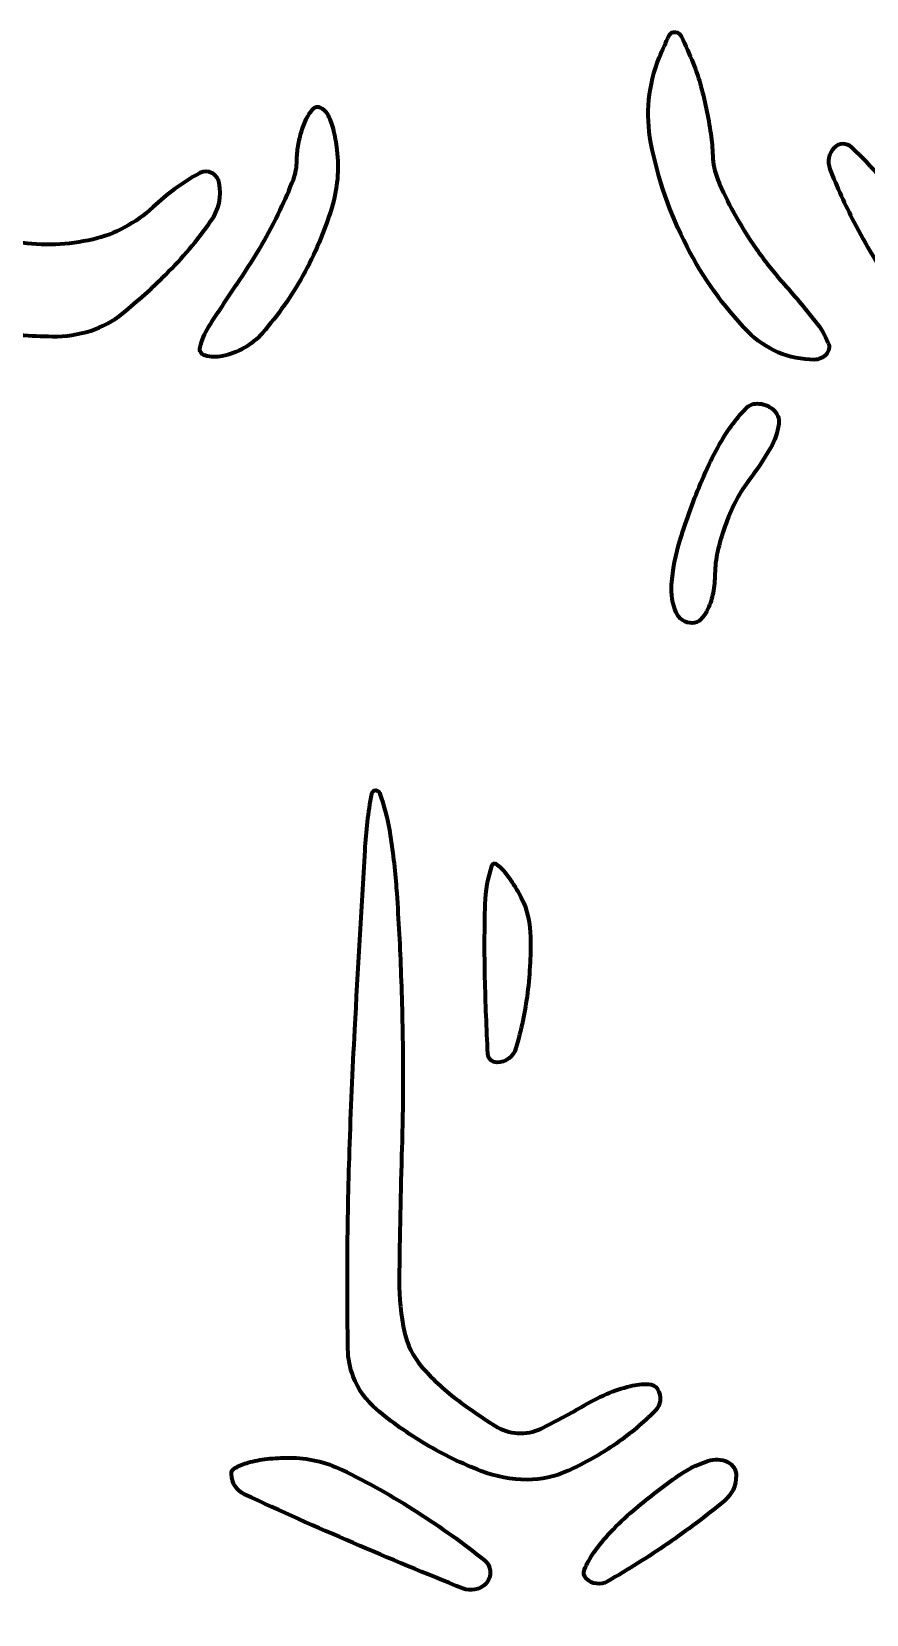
# Model space of a CAD drawing. Extents: x -683.2 to -647, y -482.4 to -428.5.
# Drawn here: x -665.782 to -664.474, y -443.677 to -441.197 of the extents above; entities that cross this region are included whole.
import ezdxf

# ---------------------------------------------------------------- set-up
doc = ezdxf.new("R2010")
doc.units = 0
doc.layers.add('layer0', color=255, linetype='CONTINUOUS', lineweight=100)

msp = doc.modelspace()

# ---------------------------------------------------------------- linework, layer by layer
at = {"layer": 'layer0'}
for points, knots in [([(-664.7729, -441.1975), (-664.7769, -441.1969), (-664.7808, -441.1989), (-664.7825, -441.2025), (-664.7825, -441.2025), (-664.7881, -441.2142), (-664.7933, -441.226), (-664.7982, -441.238), (-664.7982, -441.238), (-664.8154, -441.2801), (-664.8199, -441.3263), (-664.8113, -441.3709), (-664.8113, -441.3709), (-664.8004, -441.4275), (-664.7814, -441.4822), (-664.7551, -441.5334), (-664.7551, -441.5334), (-664.73, -441.5823), (-664.6978, -441.6273), (-664.6595, -441.6667), (-664.6595, -441.6667), (-664.6322, -441.695), (-664.5945, -441.711), (-664.5552, -441.711), (-664.5552, -441.711), (-664.5481, -441.711), (-664.5413, -441.7079), (-664.5366, -441.7026), (-664.5366, -441.7026), (-664.5322, -441.6978), (-664.531, -441.6909), (-664.5334, -441.6849), (-664.5334, -441.6849), (-664.5386, -441.6726), (-664.5453, -441.661), (-664.5538, -441.6506), (-664.5538, -441.6506), (-664.5705, -441.6298), (-664.5876, -441.6094), (-664.6053, -441.5893), (-664.6053, -441.5893), (-664.6199, -441.5727), (-664.6336, -441.5553), (-664.6464, -441.5371), (-664.6464, -441.5371), (-664.6591, -441.5191), (-664.6708, -441.5003), (-664.6814, -441.481), (-664.6814, -441.481), (-664.6907, -441.4641), (-664.6991, -441.4467), (-664.7064, -441.4289), (-664.7064, -441.4289), (-664.7114, -441.417), (-664.7141, -441.4043), (-664.7145, -441.3914), (-664.7145, -441.3914), (-664.7148, -441.38), (-664.7159, -441.3686), (-664.7175, -441.3572), (-664.7175, -441.3572), (-664.7194, -441.3439), (-664.7217, -441.3306), (-664.7245, -441.3174), (-664.7245, -441.3174), (-664.7273, -441.3042), (-664.7305, -441.2912), (-664.7342, -441.2782), (-664.7342, -441.2782), (-664.7372, -441.2674), (-664.741, -441.2568), (-664.7452, -441.2464), (-664.7452, -441.2464), (-664.751, -441.2324), (-664.757, -441.2186), (-664.7633, -441.2049), (-664.7633, -441.2049), (-664.7651, -441.201), (-664.7687, -441.1982), (-664.7729, -441.1975), (-664.7729, -441.1975), (-664.7729, -441.1975), (-664.7729, -441.1975), (-664.7729, -441.1975)], [0, 0, 0, 0, 0.047619, 0.047619, 0.047619, 0.047619, 0.095238, 0.095238, 0.095238, 0.095238, 0.142857, 0.142857, 0.142857, 0.142857, 0.190476, 0.190476, 0.190476, 0.190476, 0.238095, 0.238095, 0.238095, 0.238095, 0.285714, 0.285714, 0.285714, 0.285714, 0.333333, 0.333333, 0.333333, 0.333333, 0.380952, 0.380952, 0.380952, 0.380952, 0.428571, 0.428571, 0.428571, 0.428571, 0.47619, 0.47619, 0.47619, 0.47619, 0.52381, 0.52381, 0.52381, 0.52381, 0.571429, 0.571429, 0.571429, 0.571429, 0.619048, 0.619048, 0.619048, 0.619048, 0.666667, 0.666667, 0.666667, 0.666667, 0.714286, 0.714286, 0.714286, 0.714286, 0.761905, 0.761905, 0.761905, 0.761905, 0.809524, 0.809524, 0.809524, 0.809524, 0.857143, 0.857143, 0.857143, 0.857143, 0.904762, 0.904762, 0.904762, 0.904762, 0.952381, 0.952381, 0.952381, 0.952381, 1, 1, 1, 1]), ([(-665.3094, -441.349), (-665.3114, -441.3409), (-665.3145, -441.333), (-665.3187, -441.3257), (-665.3187, -441.3257), (-665.3212, -441.3214), (-665.325, -441.3179), (-665.3295, -441.3157), (-665.3295, -441.3157), (-665.3331, -441.314), (-665.3373, -441.3148), (-665.3401, -441.3176), (-665.3401, -441.3176), (-665.3442, -441.3217), (-665.3475, -441.3264), (-665.3501, -441.3316), (-665.3501, -441.3316), (-665.3533, -441.3383), (-665.3561, -441.3452), (-665.3584, -441.3524), (-665.3584, -441.3524), (-665.3608, -441.3601), (-665.3627, -441.368), (-665.3641, -441.3759), (-665.3641, -441.3759), (-665.3654, -441.3835), (-665.366, -441.3913), (-665.366, -441.399), (-665.366, -441.399), (-665.366, -441.409), (-665.3679, -441.419), (-665.3715, -441.4284), (-665.3715, -441.4284), (-665.3777, -441.4447), (-665.3847, -441.4608), (-665.3923, -441.4766), (-665.3923, -441.4766), (-665.4012, -441.4951), (-665.4108, -441.5134), (-665.4211, -441.5312), (-665.4211, -441.5312), (-665.4319, -441.5498), (-665.4434, -441.568), (-665.4554, -441.5857), (-665.4554, -441.5857), (-665.4721, -441.6103), (-665.4885, -441.6351), (-665.5045, -441.6602), (-665.5045, -441.6602), (-665.5107, -441.6698), (-665.5151, -441.6804), (-665.5177, -441.6916), (-665.5177, -441.6916), (-665.519, -441.6974), (-665.5155, -441.7031), (-665.5098, -441.7046), (-665.5098, -441.7046), (-665.501, -441.7068), (-665.4919, -441.7071), (-665.4831, -441.7054), (-665.4831, -441.7054), (-665.4586, -441.7007), (-665.4363, -441.688), (-665.4199, -441.6692), (-665.4199, -441.6692), (-665.3956, -441.6415), (-665.3745, -441.6114), (-665.3566, -441.5793), (-665.3566, -441.5793), (-665.3378, -441.5455), (-665.3226, -441.5098), (-665.3113, -441.4728), (-665.3113, -441.4728), (-665.3024, -441.4435), (-665.2996, -441.4125), (-665.3033, -441.382), (-665.3033, -441.382), (-665.3047, -441.3709), (-665.3067, -441.3599), (-665.3094, -441.349), (-665.3094, -441.349), (-665.3094, -441.349), (-665.3094, -441.349), (-665.3094, -441.349)], [0, 0, 0, 0, 0.047619, 0.047619, 0.047619, 0.047619, 0.095238, 0.095238, 0.095238, 0.095238, 0.142857, 0.142857, 0.142857, 0.142857, 0.190476, 0.190476, 0.190476, 0.190476, 0.238095, 0.238095, 0.238095, 0.238095, 0.285714, 0.285714, 0.285714, 0.285714, 0.333333, 0.333333, 0.333333, 0.333333, 0.380952, 0.380952, 0.380952, 0.380952, 0.428571, 0.428571, 0.428571, 0.428571, 0.47619, 0.47619, 0.47619, 0.47619, 0.52381, 0.52381, 0.52381, 0.52381, 0.571429, 0.571429, 0.571429, 0.571429, 0.619048, 0.619048, 0.619048, 0.619048, 0.666667, 0.666667, 0.666667, 0.666667, 0.714286, 0.714286, 0.714286, 0.714286, 0.761905, 0.761905, 0.761905, 0.761905, 0.809524, 0.809524, 0.809524, 0.809524, 0.857143, 0.857143, 0.857143, 0.857143, 0.904762, 0.904762, 0.904762, 0.904762, 0.952381, 0.952381, 0.952381, 0.952381, 1, 1, 1, 1]), ([(-664.4397, -441.4394), (-664.4573, -441.4179), (-664.4763, -441.3975), (-664.4965, -441.3783), (-664.4965, -441.3783), (-664.5044, -441.3708), (-664.5168, -441.3712), (-664.5243, -441.379), (-664.5243, -441.379), (-664.5328, -441.3878), (-664.5354, -441.4009), (-664.5309, -441.4123), (-664.5309, -441.4123), (-664.5197, -441.4406), (-664.5071, -441.4682), (-664.4932, -441.4952), (-664.4932, -441.4952), (-664.4746, -441.5311), (-664.4538, -441.5658), (-664.4308, -441.5991), (-664.4308, -441.5991), (-664.417, -441.6191), (-664.3981, -441.6351), (-664.376, -441.6452), (-664.376, -441.6452), (-664.3555, -441.6546), (-664.3325, -441.6573), (-664.3105, -441.6528), (-664.3105, -441.6528), (-664.2775, -441.6461), (-664.2452, -441.6361), (-664.2141, -441.6231), (-664.2141, -441.6231), (-664.1837, -441.6104), (-664.1528, -441.599), (-664.1213, -441.5888), (-664.1213, -441.5888), (-664.1062, -441.5839), (-664.0898, -441.5837), (-664.0745, -441.5883), (-664.0745, -441.5883), (-664.0654, -441.591), (-664.0602, -441.6006), (-664.0629, -441.6097), (-664.0629, -441.6097), (-664.0631, -441.6103), (-664.0634, -441.6109), (-664.0636, -441.6115), (-664.0636, -441.6115), (-664.0709, -441.6288), (-664.0806, -441.6449), (-664.0926, -441.6593), (-664.0926, -441.6593), (-664.1036, -441.6726), (-664.1122, -441.6876), (-664.118, -441.7038), (-664.118, -441.7038), (-664.1218, -441.7141), (-664.1179, -441.7256), (-664.1087, -441.7315), (-664.1087, -441.7315), (-664.0941, -441.7411), (-664.0776, -441.7474), (-664.0603, -441.7501), (-664.0603, -441.7501), (-664.0154, -441.757), (-663.9703, -441.7631), (-663.9252, -441.7684), (-663.9252, -441.7684), (-663.9025, -441.7711), (-663.8799, -441.7747), (-663.8575, -441.779), (-663.8575, -441.779), (-663.8382, -441.7827), (-663.8192, -441.7875), (-663.8004, -441.7934), (-663.8004, -441.7934), (-663.786, -441.7979), (-663.7719, -441.8033), (-663.7581, -441.8094), (-663.7581, -441.8094), (-663.7522, -441.812), (-663.7485, -441.8177), (-663.7485, -441.8241), (-663.7485, -441.8241), (-663.7485, -441.8316), (-663.7474, -441.8391), (-663.7454, -441.8463), (-663.7454, -441.8463), (-663.7397, -441.866), (-663.7338, -441.8857), (-663.7278, -441.9052), (-663.7278, -441.9052), (-663.7205, -441.9286), (-663.713, -441.952), (-663.705, -441.9752), (-663.705, -441.9752), (-663.6964, -442.0008), (-663.6873, -442.0262), (-663.6781, -442.0516), (-663.6781, -442.0516), (-663.6663, -442.0837), (-663.6531, -442.1153), (-663.6385, -442.1462), (-663.6385, -442.1462), (-663.6266, -442.1714), (-663.6126, -442.1955), (-663.5967, -442.2183), (-663.5967, -442.2183), (-663.5824, -442.2387), (-663.5662, -442.2577), (-663.5482, -442.2749), (-663.5482, -442.2749), (-663.5299, -442.2924), (-663.51, -442.3083), (-663.4888, -442.3221), (-663.4888, -442.3221), (-663.4658, -442.3372), (-663.4438, -442.3535), (-663.4227, -442.371), (-663.4227, -442.371), (-663.4091, -442.3824), (-663.3978, -442.3964), (-663.3896, -442.4123), (-663.3896, -442.4123), (-663.3812, -442.4285), (-663.376, -442.4461), (-663.3742, -442.4643), (-663.3742, -442.4643), (-663.3713, -442.4935), (-663.3699, -442.5229), (-663.3699, -442.5522), (-663.3699, -442.5522), (-663.3699, -442.5739), (-663.369, -442.5956), (-663.3674, -442.6172), (-663.3674, -442.6172), (-663.3655, -442.6405), (-663.3629, -442.6637), (-663.3596, -442.6868), (-663.3596, -442.6868), (-663.3566, -442.7082), (-663.3528, -442.7295), (-663.3484, -442.7506), (-663.3484, -442.7506), (-663.3451, -442.7663), (-663.3406, -442.7816), (-663.3349, -442.7965), (-663.3349, -442.7965), (-663.3288, -442.8126), (-663.322, -442.8283), (-663.3145, -442.8437), (-663.3145, -442.8437), (-663.3107, -442.8516), (-663.3046, -442.8582), (-663.2971, -442.8627), (-663.2971, -442.8627), (-663.2911, -442.8663), (-663.2837, -442.8668), (-663.2773, -442.864), (-663.2773, -442.864), (-663.2675, -442.8597), (-663.2585, -442.8541), (-663.2503, -442.8474), (-663.2503, -442.8474), (-663.2421, -442.8405), (-663.2332, -442.8345), (-663.2238, -442.8294), (-663.2238, -442.8294), (-663.2186, -442.8266), (-663.2123, -442.8267), (-663.2072, -442.8298), (-663.2072, -442.8298), (-663.2014, -442.8333), (-663.197, -442.8388), (-663.1951, -442.8453), (-663.1951, -442.8453), (-663.1909, -442.8589), (-663.1875, -442.8727), (-663.1848, -442.8866), (-663.1848, -442.8866), (-663.1694, -442.9637), (-663.1597, -443.0417), (-663.1555, -443.1202), (-663.1555, -443.1202), (-663.1451, -443.3116), (-663.136, -443.5031), (-663.1284, -443.6946), (-663.1284, -443.6946), (-663.1206, -443.8851), (-663.1145, -444.0756), (-663.11, -444.2661), (-663.11, -444.2661), (-663.1075, -444.3723), (-663.1096, -444.4786), (-663.1161, -444.5846)], [0, 0, 0, 0, 0.020408, 0.020408, 0.020408, 0.020408, 0.040816, 0.040816, 0.040816, 0.040816, 0.061224, 0.061224, 0.061224, 0.061224, 0.081633, 0.081633, 0.081633, 0.081633, 0.102041, 0.102041, 0.102041, 0.102041, 0.122449, 0.122449, 0.122449, 0.122449, 0.142857, 0.142857, 0.142857, 0.142857, 0.163265, 0.163265, 0.163265, 0.163265, 0.183673, 0.183673, 0.183673, 0.183673, 0.204082, 0.204082, 0.204082, 0.204082, 0.22449, 0.22449, 0.22449, 0.22449, 0.244898, 0.244898, 0.244898, 0.244898, 0.265306, 0.265306, 0.265306, 0.265306, 0.285714, 0.285714, 0.285714, 0.285714, 0.306122, 0.306122, 0.306122, 0.306122, 0.326531, 0.326531, 0.326531, 0.326531, 0.346939, 0.346939, 0.346939, 0.346939, 0.367347, 0.367347, 0.367347, 0.367347, 0.387755, 0.387755, 0.387755, 0.387755, 0.408163, 0.408163, 0.408163, 0.408163, 0.428571, 0.428571, 0.428571, 0.428571, 0.44898, 0.44898, 0.44898, 0.44898, 0.469388, 0.469388, 0.469388, 0.469388, 0.489796, 0.489796, 0.489796, 0.489796, 0.510204, 0.510204, 0.510204, 0.510204, 0.530612, 0.530612, 0.530612, 0.530612, 0.55102, 0.55102, 0.55102, 0.55102, 0.571429, 0.571429, 0.571429, 0.571429, 0.591837, 0.591837, 0.591837, 0.591837, 0.612245, 0.612245, 0.612245, 0.612245, 0.632653, 0.632653, 0.632653, 0.632653, 0.653061, 0.653061, 0.653061, 0.653061, 0.673469, 0.673469, 0.673469, 0.673469, 0.693878, 0.693878, 0.693878, 0.693878, 0.714286, 0.714286, 0.714286, 0.714286, 0.734694, 0.734694, 0.734694, 0.734694, 0.755102, 0.755102, 0.755102, 0.755102, 0.77551, 0.77551, 0.77551, 0.77551, 0.795918, 0.795918, 0.795918, 0.795918, 0.816327, 0.816327, 0.816327, 0.816327, 0.836735, 0.836735, 0.836735, 0.836735, 0.857143, 0.857143, 0.857143, 0.857143, 0.877551, 0.877551, 0.877551, 0.877551, 0.897959, 0.897959, 0.897959, 0.897959, 0.918367, 0.918367, 0.918367, 0.918367, 0.938775, 0.938775, 0.938775, 0.938775, 0.959184, 0.959184, 0.959184, 0.959184, 0.979592, 0.979592, 0.979592, 0.979592, 1, 1, 1, 1]), ([(-666.3642, -445.3362), (-666.3779, -445.3281), (-666.3911, -445.3192), (-666.4036, -445.3094), (-666.4036, -445.3094), (-666.4155, -445.3003), (-666.4266, -445.2903), (-666.437, -445.2796), (-666.437, -445.2796), (-666.4456, -445.2707), (-666.4534, -445.2611), (-666.4604, -445.2509), (-666.4604, -445.2509), (-666.4648, -445.2445), (-666.4672, -445.2368), (-666.4672, -445.229), (-666.4672, -445.229), (-666.4672, -445.2236), (-666.4664, -445.2181), (-666.4647, -445.213), (-666.4647, -445.213), (-666.4633, -445.2088), (-666.4607, -445.2052), (-666.4572, -445.2026), (-666.4572, -445.2026), (-666.4539, -445.2003), (-666.4499, -445.1992), (-666.4459, -445.1996), (-666.4459, -445.1996), (-666.4413, -445.2001), (-666.4368, -445.2016), (-666.4329, -445.2041), (-666.4329, -445.2041), (-666.4289, -445.2065), (-666.4244, -445.2078), (-666.4197, -445.2079), (-666.4197, -445.2079), (-666.4156, -445.2079), (-666.4116, -445.2064), (-666.4085, -445.2035), (-666.4085, -445.2035), (-666.4049, -445.2002), (-666.4023, -445.1959), (-666.4009, -445.1911), (-666.4009, -445.1911), (-666.3993, -445.185), (-666.3984, -445.1787), (-666.3984, -445.1724), (-666.3984, -445.1724), (-666.3984, -445.1646), (-666.4006, -445.157), (-666.4047, -445.1505), (-666.4047, -445.1505), (-666.4098, -445.1424), (-666.4161, -445.135), (-666.4233, -445.1287), (-666.4233, -445.1287), (-666.4316, -445.1214), (-666.4408, -445.1152), (-666.4507, -445.1102), (-666.4507, -445.1102), (-666.461, -445.105), (-666.4719, -445.1009), (-666.483, -445.0981), (-666.483, -445.0981), (-666.5117, -445.0909), (-666.5378, -445.0757), (-666.5581, -445.0541), (-666.5581, -445.0541), (-666.5921, -445.0182), (-666.6237, -444.98), (-666.6526, -444.9399), (-666.6526, -444.9399), (-666.6885, -444.8903), (-666.7214, -444.8384), (-666.751, -444.7848), (-666.751, -444.7848), (-666.7839, -444.7251), (-666.8142, -444.6639), (-666.8418, -444.6015), (-666.8418, -444.6015), (-666.8721, -444.5327), (-666.8965, -444.4614), (-666.9147, -444.3885), (-666.9147, -444.3885), (-666.9418, -444.2792), (-666.966, -444.1692), (-666.9872, -444.0586), (-666.9872, -444.0586), (-667.0101, -443.9393), (-667.0297, -443.8193), (-667.0459, -443.6989), (-667.0459, -443.6989), (-667.0604, -443.5914), (-667.0707, -443.4834), (-667.0769, -443.3752), (-667.0769, -443.3752), (-667.0811, -443.3014), (-667.0842, -443.2276), (-667.0862, -443.1537), (-667.0862, -443.1537), (-667.0873, -443.1161), (-667.0849, -443.0785), (-667.0792, -443.0413), (-667.0792, -443.0413), (-667.0739, -443.0074), (-667.0648, -442.9742), (-667.0521, -442.9424), (-667.0521, -442.9424), (-667.0315, -442.891), (-667.0095, -442.8402), (-666.986, -442.7901), (-666.986, -442.7901), (-666.9631, -442.7414), (-666.9398, -442.6929), (-666.9161, -442.6447), (-666.9161, -442.6447), (-666.9078, -442.6281), (-666.8972, -442.6127), (-666.8845, -442.5992), (-666.8845, -442.5992), (-666.8776, -442.5919), (-666.8666, -442.59), (-666.8576, -442.5945), (-666.8576, -442.5945), (-666.8452, -442.6007), (-666.8344, -442.6097), (-666.8262, -442.6209), (-666.8262, -442.6209), (-666.8195, -442.6299), (-666.8132, -442.6392), (-666.8073, -442.6487), (-666.8073, -442.6487), (-666.8016, -442.6578), (-666.7963, -442.6672), (-666.7914, -442.6768), (-666.7914, -442.6768), (-666.7873, -442.685), (-666.7834, -442.6933), (-666.78, -442.7018), (-666.78, -442.7018), (-666.778, -442.7068), (-666.777, -442.7121), (-666.777, -442.7175), (-666.777, -442.7175), (-666.777, -442.7239), (-666.7759, -442.7303), (-666.7737, -442.7364), (-666.7737, -442.7364), (-666.7678, -442.753), (-666.7617, -442.7695), (-666.7553, -442.7859), (-666.7553, -442.7859), (-666.7477, -442.8056), (-666.7397, -442.8253), (-666.7314, -442.8447), (-666.7314, -442.8447), (-666.7223, -442.8662), (-666.7129, -442.8875), (-666.7032, -442.9088), (-666.7032, -442.9088), (-666.6895, -442.9388), (-666.6754, -442.9686), (-666.6608, -442.9982), (-666.6608, -442.9982), (-666.6552, -443.0096), (-666.6475, -443.0198), (-666.6383, -443.0285), (-666.6383, -443.0285), (-666.6334, -443.0332), (-666.6257, -443.033), (-666.621, -443.028), (-666.621, -443.028), (-666.6138, -443.0204), (-666.6083, -443.0114), (-666.6047, -443.0015), (-666.6047, -443.0015), (-666.5983, -442.9836), (-666.5941, -442.965), (-666.5923, -442.9461), (-666.5923, -442.9461), (-666.5906, -442.929), (-666.5919, -442.9118), (-666.596, -442.8952), (-666.596, -442.8952), (-666.5992, -442.8821), (-666.6055, -442.87), (-666.6143, -442.8598), (-666.6143, -442.8598), (-666.6215, -442.8515), (-666.632, -442.8466), (-666.643, -442.8466), (-666.643, -442.8466), (-666.6475, -442.8466), (-666.6518, -442.8447), (-666.6548, -442.8413), (-666.6548, -442.8413), (-666.6589, -442.8366), (-666.6622, -442.8312), (-666.6647, -442.8255), (-666.6647, -442.8255), (-666.6679, -442.818), (-666.6702, -442.8102), (-666.6715, -442.8022), (-666.6715, -442.8022), (-666.673, -442.793), (-666.6738, -442.7838), (-666.6738, -442.7745), (-666.6738, -442.7745), (-666.6738, -442.7511), (-666.6779, -442.7278), (-666.6861, -442.7058), (-666.6861, -442.7058), (-666.6989, -442.6712), (-666.7134, -442.6372), (-666.7296, -442.604), (-666.7296, -442.604), (-666.7455, -442.5713), (-666.7628, -442.5393), (-666.7814, -442.5081), (-666.7814, -442.5081), (-666.7905, -442.4929), (-666.804, -442.481), (-666.82, -442.4738), (-666.82, -442.4738), (-666.8336, -442.4678), (-666.8428, -442.4548), (-666.8439, -442.4399), (-666.8439, -442.4399), (-666.8463, -442.4099), (-666.8463, -442.3796), (-666.8442, -442.3495), (-666.8442, -442.3495), (-666.8417, -442.3154), (-666.8365, -442.2816), (-666.8286, -442.2484), (-666.8286, -442.2484), (-666.8217, -442.2194), (-666.8113, -442.1914), (-666.7976, -442.1649), (-666.7976, -442.1649), (-666.7782, -442.1275), (-666.7524, -442.0937), (-666.7213, -442.0652), (-666.7213, -442.0652), (-666.6799, -442.0273), (-666.6357, -441.9925), (-666.5891, -441.9612), (-666.5891, -441.9612), (-666.5391, -441.9276), (-666.4868, -441.8978), (-666.4324, -441.872), (-666.4324, -441.872), (-666.3828, -441.8484), (-666.3311, -441.8297), (-666.278, -441.8162), (-666.278, -441.8162), (-666.2546, -441.8103), (-666.2312, -441.8043), (-666.2078, -441.7983), (-666.2078, -441.7983), (-666.1849, -441.7925), (-666.1621, -441.7867), (-666.1393, -441.7808), (-666.1393, -441.7808), (-666.1196, -441.7758), (-666.1, -441.7707), (-666.0804, -441.7657), (-666.0804, -441.7657), (-666.0694, -441.7629), (-666.0584, -441.76), (-666.0474, -441.7571), (-666.0474, -441.7571), (-666.04, -441.7552), (-666.0329, -441.7521), (-666.0264, -441.7479), (-666.0264, -441.7479), (-666.0204, -441.744), (-666.0153, -441.739), (-666.0112, -441.7331), (-666.0112, -441.7331), (-666.0075, -441.7278), (-666.0051, -441.7216), (-666.0042, -441.7152), (-666.0042, -441.7152), (-666.0033, -441.709), (-666.004, -441.7027), (-666.0062, -441.6969), (-666.0062, -441.6969), (-666.0088, -441.6902), (-666.0077, -441.6826), (-666.0032, -441.6769), (-666.0032, -441.6769), (-665.9984, -441.6706), (-665.9913, -441.6664), (-665.9834, -441.6649), (-665.9834, -441.6649), (-665.9683, -441.6621), (-665.9528, -441.6611), (-665.9374, -441.662), (-665.9374, -441.662), (-665.9086, -441.6635), (-665.8799, -441.6657), (-665.8512, -441.6684), (-665.8512, -441.6684), (-665.8171, -441.6717), (-665.783, -441.6737), (-665.7488, -441.6744), (-665.7488, -441.6744), (-665.7286, -441.6748), (-665.7084, -441.6718), (-665.6891, -441.6656), (-665.6891, -441.6656), (-665.6707, -441.6596), (-665.6536, -441.6503), (-665.6386, -441.6381), (-665.6386, -441.6381), (-665.6153, -441.6192), (-665.593, -441.5991), (-665.5718, -441.5779), (-665.5718, -441.5779), (-665.5457, -441.5518), (-665.5219, -441.5237), (-665.5006, -441.4936), (-665.5006, -441.4936), (-665.4883, -441.4762), (-665.4836, -441.4546), (-665.4876, -441.4337), (-665.4876, -441.4337), (-665.4898, -441.4221), (-665.501, -441.4144), (-665.5126, -441.4167), (-665.5126, -441.4167), (-665.5149, -441.4171), (-665.517, -441.4178), (-665.519, -441.419), (-665.519, -441.419), (-665.5455, -441.4336), (-665.5699, -441.4515), (-665.5919, -441.4722), (-665.5919, -441.4722), (-665.6182, -441.4969), (-665.6505, -441.5142), (-665.6856, -441.5224), (-665.6856, -441.5224), (-665.7242, -441.5315), (-665.7643, -441.5329), (-665.8036, -441.5267), (-665.8036, -441.5267), (-665.8583, -441.5179), (-665.9119, -441.5027), (-665.963, -441.4814), (-665.963, -441.4814), (-666.0406, -441.4491), (-666.1169, -441.414), (-666.192, -441.3763)], [0, 0, 0, 0, 0.011236, 0.011236, 0.011236, 0.011236, 0.022472, 0.022472, 0.022472, 0.022472, 0.033708, 0.033708, 0.033708, 0.033708, 0.044944, 0.044944, 0.044944, 0.044944, 0.05618, 0.05618, 0.05618, 0.05618, 0.067416, 0.067416, 0.067416, 0.067416, 0.078652, 0.078652, 0.078652, 0.078652, 0.089888, 0.089888, 0.089888, 0.089888, 0.101124, 0.101124, 0.101124, 0.101124, 0.11236, 0.11236, 0.11236, 0.11236, 0.123596, 0.123596, 0.123596, 0.123596, 0.134831, 0.134831, 0.134831, 0.134831, 0.146067, 0.146067, 0.146067, 0.146067, 0.157303, 0.157303, 0.157303, 0.157303, 0.168539, 0.168539, 0.168539, 0.168539, 0.179775, 0.179775, 0.179775, 0.179775, 0.191011, 0.191011, 0.191011, 0.191011, 0.202247, 0.202247, 0.202247, 0.202247, 0.213483, 0.213483, 0.213483, 0.213483, 0.224719, 0.224719, 0.224719, 0.224719, 0.235955, 0.235955, 0.235955, 0.235955, 0.247191, 0.247191, 0.247191, 0.247191, 0.258427, 0.258427, 0.258427, 0.258427, 0.269663, 0.269663, 0.269663, 0.269663, 0.280899, 0.280899, 0.280899, 0.280899, 0.292135, 0.292135, 0.292135, 0.292135, 0.303371, 0.303371, 0.303371, 0.303371, 0.314607, 0.314607, 0.314607, 0.314607, 0.325843, 0.325843, 0.325843, 0.325843, 0.337079, 0.337079, 0.337079, 0.337079, 0.348315, 0.348315, 0.348315, 0.348315, 0.359551, 0.359551, 0.359551, 0.359551, 0.370787, 0.370787, 0.370787, 0.370787, 0.382022, 0.382022, 0.382022, 0.382022, 0.393258, 0.393258, 0.393258, 0.393258, 0.404494, 0.404494, 0.404494, 0.404494, 0.41573, 0.41573, 0.41573, 0.41573, 0.426966, 0.426966, 0.426966, 0.426966, 0.438202, 0.438202, 0.438202, 0.438202, 0.449438, 0.449438, 0.449438, 0.449438, 0.460674, 0.460674, 0.460674, 0.460674, 0.47191, 0.47191, 0.47191, 0.47191, 0.483146, 0.483146, 0.483146, 0.483146, 0.494382, 0.494382, 0.494382, 0.494382, 0.505618, 0.505618, 0.505618, 0.505618, 0.516854, 0.516854, 0.516854, 0.516854, 0.52809, 0.52809, 0.52809, 0.52809, 0.539326, 0.539326, 0.539326, 0.539326, 0.550562, 0.550562, 0.550562, 0.550562, 0.561798, 0.561798, 0.561798, 0.561798, 0.573034, 0.573034, 0.573034, 0.573034, 0.58427, 0.58427, 0.58427, 0.58427, 0.595506, 0.595506, 0.595506, 0.595506, 0.606742, 0.606742, 0.606742, 0.606742, 0.617978, 0.617978, 0.617978, 0.617978, 0.629213, 0.629213, 0.629213, 0.629213, 0.640449, 0.640449, 0.640449, 0.640449, 0.651685, 0.651685, 0.651685, 0.651685, 0.662921, 0.662921, 0.662921, 0.662921, 0.674157, 0.674157, 0.674157, 0.674157, 0.685393, 0.685393, 0.685393, 0.685393, 0.696629, 0.696629, 0.696629, 0.696629, 0.707865, 0.707865, 0.707865, 0.707865, 0.719101, 0.719101, 0.719101, 0.719101, 0.730337, 0.730337, 0.730337, 0.730337, 0.741573, 0.741573, 0.741573, 0.741573, 0.752809, 0.752809, 0.752809, 0.752809, 0.764045, 0.764045, 0.764045, 0.764045, 0.775281, 0.775281, 0.775281, 0.775281, 0.786517, 0.786517, 0.786517, 0.786517, 0.797753, 0.797753, 0.797753, 0.797753, 0.808989, 0.808989, 0.808989, 0.808989, 0.820225, 0.820225, 0.820225, 0.820225, 0.831461, 0.831461, 0.831461, 0.831461, 0.842697, 0.842697, 0.842697, 0.842697, 0.853933, 0.853933, 0.853933, 0.853933, 0.865169, 0.865169, 0.865169, 0.865169, 0.876405, 0.876405, 0.876405, 0.876405, 0.88764, 0.88764, 0.88764, 0.88764, 0.898876, 0.898876, 0.898876, 0.898876, 0.910112, 0.910112, 0.910112, 0.910112, 0.921348, 0.921348, 0.921348, 0.921348, 0.932584, 0.932584, 0.932584, 0.932584, 0.94382, 0.94382, 0.94382, 0.94382, 0.955056, 0.955056, 0.955056, 0.955056, 0.966292, 0.966292, 0.966292, 0.966292, 0.977528, 0.977528, 0.977528, 0.977528, 0.988764, 0.988764, 0.988764, 0.988764, 1, 1, 1, 1]), ([(-664.7717, -442.1072), (-664.7674, -442.1173), (-664.7575, -442.1239), (-664.7465, -442.1239), (-664.7465, -442.1239), (-664.7415, -442.1239), (-664.7367, -442.1219), (-664.7333, -442.1182), (-664.7333, -442.1182), (-664.7286, -442.1132), (-664.7247, -442.1074), (-664.7219, -442.1012), (-664.7219, -442.1012), (-664.7182, -442.0932), (-664.7155, -442.0848), (-664.7139, -442.0761), (-664.7139, -442.0761), (-664.7121, -442.0664), (-664.7111, -442.0565), (-664.711, -442.0465), (-664.711, -442.0465), (-664.7108, -442.0349), (-664.7095, -442.0233), (-664.7069, -442.012), (-664.7069, -442.012), (-664.7039, -441.9985), (-664.7, -441.9852), (-664.6954, -441.9722), (-664.6954, -441.9722), (-664.6907, -441.959), (-664.6851, -441.946), (-664.6788, -441.9335), (-664.6788, -441.9335), (-664.6733, -441.9225), (-664.6668, -441.9121), (-664.6594, -441.9023), (-664.6594, -441.9023), (-664.6465, -441.8853), (-664.6346, -441.8676), (-664.6238, -441.8493), (-664.6238, -441.8493), (-664.6169, -441.8377), (-664.6126, -441.8249), (-664.611, -441.8115), (-664.611, -441.8115), (-664.61, -441.8031), (-664.6133, -441.7948), (-664.6196, -441.7892), (-664.6196, -441.7892), (-664.6267, -441.7831), (-664.6357, -441.7798), (-664.645, -441.7798), (-664.645, -441.7798), (-664.6515, -441.7798), (-664.6577, -441.7824), (-664.6621, -441.7871), (-664.6621, -441.7871), (-664.6704, -441.7958), (-664.6782, -441.8051), (-664.6852, -441.8148), (-664.6852, -441.8148), (-664.6941, -441.8271), (-664.7021, -441.8401), (-664.7093, -441.8534), (-664.7093, -441.8534), (-664.7173, -441.8683), (-664.7245, -441.8835), (-664.7311, -441.8991), (-664.7311, -441.8991), (-664.744, -441.93), (-664.7554, -441.9614), (-664.7654, -441.9932), (-664.7654, -441.9932), (-664.7727, -442.0161), (-664.7772, -442.0398), (-664.7788, -442.0638), (-664.7788, -442.0638), (-664.7798, -442.0786), (-664.7774, -442.0934), (-664.7717, -442.1072), (-664.7717, -442.1072), (-664.7717, -442.1072), (-664.7717, -442.1072), (-664.7717, -442.1072)], [0, 0, 0, 0, 0.047619, 0.047619, 0.047619, 0.047619, 0.095238, 0.095238, 0.095238, 0.095238, 0.142857, 0.142857, 0.142857, 0.142857, 0.190476, 0.190476, 0.190476, 0.190476, 0.238095, 0.238095, 0.238095, 0.238095, 0.285714, 0.285714, 0.285714, 0.285714, 0.333333, 0.333333, 0.333333, 0.333333, 0.380952, 0.380952, 0.380952, 0.380952, 0.428571, 0.428571, 0.428571, 0.428571, 0.47619, 0.47619, 0.47619, 0.47619, 0.52381, 0.52381, 0.52381, 0.52381, 0.571429, 0.571429, 0.571429, 0.571429, 0.619048, 0.619048, 0.619048, 0.619048, 0.666667, 0.666667, 0.666667, 0.666667, 0.714286, 0.714286, 0.714286, 0.714286, 0.761905, 0.761905, 0.761905, 0.761905, 0.809524, 0.809524, 0.809524, 0.809524, 0.857143, 0.857143, 0.857143, 0.857143, 0.904762, 0.904762, 0.904762, 0.904762, 0.952381, 0.952381, 0.952381, 0.952381, 1, 1, 1, 1]), ([(-665.2488, -442.3911), (-665.254, -442.4203), (-665.2574, -442.4498), (-665.2592, -442.4795), (-665.2592, -442.4795), (-665.2648, -442.5734), (-665.2702, -442.6673), (-665.2752, -442.7612), (-665.2752, -442.7612), (-665.2786, -442.8242), (-665.2814, -442.8873), (-665.2834, -442.9504), (-665.2834, -442.9504), (-665.2853, -443.0068), (-665.2864, -443.0633), (-665.2867, -443.1197), (-665.2867, -443.1197), (-665.2869, -443.167), (-665.2867, -443.2142), (-665.2861, -443.2615), (-665.2861, -443.2615), (-665.2858, -443.2762), (-665.283, -443.2907), (-665.2778, -443.3045), (-665.2778, -443.3045), (-665.2701, -443.3244), (-665.2576, -443.3421), (-665.2412, -443.3558), (-665.2412, -443.3558), (-665.2171, -443.376), (-665.1915, -443.3942), (-665.1644, -443.4103), (-665.1644, -443.4103), (-665.1365, -443.4268), (-665.1074, -443.4409), (-665.0772, -443.4526), (-665.0772, -443.4526), (-665.0542, -443.4615), (-665.0298, -443.4661), (-665.0051, -443.4661), (-665.0051, -443.4661), (-664.9832, -443.4661), (-664.9615, -443.4614), (-664.9415, -443.4524), (-664.9415, -443.4524), (-664.9149, -443.4403), (-664.8894, -443.4259), (-664.8654, -443.4092), (-664.8654, -443.4092), (-664.8437, -443.3941), (-664.8234, -443.3771), (-664.8047, -443.3584), (-664.8047, -443.3584), (-664.7957, -443.3493), (-664.794, -443.3351), (-664.8008, -443.3242), (-664.8008, -443.3242), (-664.8038, -443.3192), (-664.8093, -443.3162), (-664.8151, -443.3162), (-664.8151, -443.3162), (-664.8248, -443.3162), (-664.8344, -443.3173), (-664.8439, -443.3195), (-664.8439, -443.3195), (-664.8564, -443.3225), (-664.8688, -443.3266), (-664.8806, -443.3318), (-664.8806, -443.3318), (-664.8942, -443.3378), (-664.9075, -443.3446), (-664.9204, -443.3522), (-664.9204, -443.3522), (-664.9411, -443.3644), (-664.9623, -443.3758), (-664.9839, -443.3862), (-664.9839, -443.3862), (-664.9951, -443.3916), (-665.0076, -443.394), (-665.0201, -443.3933), (-665.0201, -443.3933), (-665.0326, -443.3925), (-665.0448, -443.3885), (-665.0554, -443.3818), (-665.0554, -443.3818), (-665.0761, -443.3687), (-665.0963, -443.3547), (-665.116, -443.34), (-665.116, -443.34), (-665.1364, -443.3246), (-665.1551, -443.307), (-665.1716, -443.2875), (-665.1716, -443.2875), (-665.1843, -443.2725), (-665.1932, -443.2546), (-665.1973, -443.2354), (-665.1973, -443.2354), (-665.2031, -443.2087), (-665.2059, -443.1813), (-665.2057, -443.1539), (-665.2057, -443.1539), (-665.205, -443.0845), (-665.2036, -443.0151), (-665.2015, -442.9457), (-665.2015, -442.9457), (-665.2002, -442.9003), (-665.1996, -442.8549), (-665.2, -442.8095), (-665.2, -442.8095), (-665.2003, -442.7621), (-665.2014, -442.7146), (-665.2032, -442.6672), (-665.2032, -442.6672), (-665.2048, -442.6244), (-665.2072, -442.5815), (-665.2102, -442.5388), (-665.2102, -442.5388), (-665.2123, -442.5093), (-665.2158, -442.48), (-665.2206, -442.4509), (-665.2206, -442.4509), (-665.2241, -442.4302), (-665.2294, -442.4098), (-665.2365, -442.39), (-665.2365, -442.39), (-665.2377, -442.3867), (-665.2413, -442.385), (-665.2447, -442.3862), (-665.2447, -442.3862), (-665.2468, -442.3869), (-665.2484, -442.3888), (-665.2488, -442.3911), (-665.2488, -442.3911), (-665.2488, -442.3911), (-665.2488, -442.3911), (-665.2488, -442.3911)], [0, 0, 0, 0, 0.029412, 0.029412, 0.029412, 0.029412, 0.058824, 0.058824, 0.058824, 0.058824, 0.088235, 0.088235, 0.088235, 0.088235, 0.117647, 0.117647, 0.117647, 0.117647, 0.147059, 0.147059, 0.147059, 0.147059, 0.176471, 0.176471, 0.176471, 0.176471, 0.205882, 0.205882, 0.205882, 0.205882, 0.235294, 0.235294, 0.235294, 0.235294, 0.264706, 0.264706, 0.264706, 0.264706, 0.294118, 0.294118, 0.294118, 0.294118, 0.323529, 0.323529, 0.323529, 0.323529, 0.352941, 0.352941, 0.352941, 0.352941, 0.382353, 0.382353, 0.382353, 0.382353, 0.411765, 0.411765, 0.411765, 0.411765, 0.441176, 0.441176, 0.441176, 0.441176, 0.470588, 0.470588, 0.470588, 0.470588, 0.5, 0.5, 0.5, 0.5, 0.529412, 0.529412, 0.529412, 0.529412, 0.558824, 0.558824, 0.558824, 0.558824, 0.588235, 0.588235, 0.588235, 0.588235, 0.617647, 0.617647, 0.617647, 0.617647, 0.647059, 0.647059, 0.647059, 0.647059, 0.676471, 0.676471, 0.676471, 0.676471, 0.705882, 0.705882, 0.705882, 0.705882, 0.735294, 0.735294, 0.735294, 0.735294, 0.764706, 0.764706, 0.764706, 0.764706, 0.794118, 0.794118, 0.794118, 0.794118, 0.823529, 0.823529, 0.823529, 0.823529, 0.852941, 0.852941, 0.852941, 0.852941, 0.882353, 0.882353, 0.882353, 0.882353, 0.911765, 0.911765, 0.911765, 0.911765, 0.941176, 0.941176, 0.941176, 0.941176, 0.970588, 0.970588, 0.970588, 0.970588, 1, 1, 1, 1]), ([(-665.0596, -442.5018), (-665.0597, -442.502), (-665.0598, -442.5023), (-665.0599, -442.5025), (-665.0599, -442.5025), (-665.0665, -442.5225), (-665.0702, -442.5433), (-665.0709, -442.5644), (-665.0709, -442.5644), (-665.072, -442.6027), (-665.0722, -442.641), (-665.0713, -442.6793), (-665.0713, -442.6793), (-665.0703, -442.7191), (-665.0688, -442.7589), (-665.0668, -442.7986), (-665.0668, -442.7986), (-665.0665, -442.8062), (-665.0602, -442.8122), (-665.0525, -442.8122), (-665.0525, -442.8122), (-665.0388, -442.8122), (-665.0266, -442.8032), (-665.0228, -442.7899), (-665.0228, -442.7899), (-665.0145, -442.7616), (-665.0085, -442.7326), (-665.0047, -442.7033), (-665.0047, -442.7033), (-665.0007, -442.6719), (-664.9993, -442.6403), (-665.0004, -442.6087), (-665.0004, -442.6087), (-665.0012, -442.5869), (-665.0074, -442.5657), (-665.0183, -442.5468), (-665.0183, -442.5468), (-665.0228, -442.5392), (-665.0275, -442.5317), (-665.0325, -442.5244), (-665.0325, -442.5244), (-665.0363, -442.5188), (-665.0406, -442.5134), (-665.0453, -442.5084), (-665.0453, -442.5084), (-665.0482, -442.5054), (-665.0514, -442.5028), (-665.0549, -442.5007), (-665.0549, -442.5007), (-665.0565, -442.4997), (-665.0586, -442.5002), (-665.0596, -442.5018), (-665.0596, -442.5018), (-665.0596, -442.5018), (-665.0596, -442.5018), (-665.0596, -442.5018)], [0, 0, 0, 0, 0.071429, 0.071429, 0.071429, 0.071429, 0.142857, 0.142857, 0.142857, 0.142857, 0.214286, 0.214286, 0.214286, 0.214286, 0.285714, 0.285714, 0.285714, 0.285714, 0.357143, 0.357143, 0.357143, 0.357143, 0.428571, 0.428571, 0.428571, 0.428571, 0.5, 0.5, 0.5, 0.5, 0.571429, 0.571429, 0.571429, 0.571429, 0.642857, 0.642857, 0.642857, 0.642857, 0.714286, 0.714286, 0.714286, 0.714286, 0.785714, 0.785714, 0.785714, 0.785714, 0.857143, 0.857143, 0.857143, 0.857143, 0.928571, 0.928571, 0.928571, 0.928571, 1, 1, 1, 1]), ([(-665.0723, -443.592), (-665.1058, -443.5653), (-665.1406, -443.5403), (-665.1768, -443.5172), (-665.1768, -443.5172), (-665.215, -443.4926), (-665.2546, -443.4704), (-665.2955, -443.4506), (-665.2955, -443.4506), (-665.3211, -443.4382), (-665.3493, -443.4317), (-665.3778, -443.4317), (-665.3778, -443.4317), (-665.3895, -443.4317), (-665.4012, -443.4323), (-665.4128, -443.4336), (-665.4128, -443.4336), (-665.4227, -443.4346), (-665.4326, -443.4366), (-665.4422, -443.4393), (-665.4422, -443.4393), (-665.4493, -443.4413), (-665.4562, -443.4441), (-665.4628, -443.4476), (-665.4628, -443.4476), (-665.4665, -443.4495), (-665.4688, -443.4534), (-665.4686, -443.4575), (-665.4686, -443.4575), (-665.4683, -443.4712), (-665.4603, -443.4834), (-665.4479, -443.4892), (-665.4479, -443.4892), (-665.3916, -443.5152), (-665.335, -443.5405), (-665.278, -443.5651), (-665.278, -443.5651), (-665.2209, -443.5896), (-665.1636, -443.6135), (-665.106, -443.6365), (-665.106, -443.6365), (-665.0936, -443.6414), (-665.0795, -443.6385), (-665.0701, -443.6292), (-665.0701, -443.6292), (-665.0695, -443.6285), (-665.0688, -443.6278), (-665.0683, -443.6271), (-665.0683, -443.6271), (-665.0597, -443.6163), (-665.0615, -443.6006), (-665.0723, -443.592), (-665.0723, -443.592), (-665.0723, -443.592), (-665.0723, -443.592), (-665.0723, -443.592)], [0, 0, 0, 0, 0.071429, 0.071429, 0.071429, 0.071429, 0.142857, 0.142857, 0.142857, 0.142857, 0.214286, 0.214286, 0.214286, 0.214286, 0.285714, 0.285714, 0.285714, 0.285714, 0.357143, 0.357143, 0.357143, 0.357143, 0.428571, 0.428571, 0.428571, 0.428571, 0.5, 0.5, 0.5, 0.5, 0.571429, 0.571429, 0.571429, 0.571429, 0.642857, 0.642857, 0.642857, 0.642857, 0.714286, 0.714286, 0.714286, 0.714286, 0.785714, 0.785714, 0.785714, 0.785714, 0.857143, 0.857143, 0.857143, 0.857143, 0.928571, 0.928571, 0.928571, 0.928571, 1, 1, 1, 1]), ([(-664.7217, -443.4366), (-664.7398, -443.4427), (-664.7569, -443.4515), (-664.7725, -443.4626), (-664.7725, -443.4626), (-664.7955, -443.4789), (-664.8178, -443.4964), (-664.8392, -443.5148), (-664.8392, -443.5148), (-664.8516, -443.5254), (-664.8633, -443.5366), (-664.8746, -443.5483), (-664.8746, -443.5483), (-664.8841, -443.5583), (-664.8928, -443.569), (-664.9006, -443.5803), (-664.9006, -443.5803), (-664.9064, -443.5887), (-664.9113, -443.5975), (-664.9154, -443.6068), (-664.9154, -443.6068), (-664.9175, -443.6116), (-664.9164, -443.6173), (-664.9127, -443.6211), (-664.9127, -443.6211), (-664.9038, -443.63), (-664.89, -443.6318), (-664.8791, -443.6255), (-664.8791, -443.6255), (-664.8471, -443.6071), (-664.8159, -443.5874), (-664.7855, -443.5665), (-664.7855, -443.5665), (-664.7549, -443.5455), (-664.7253, -443.5232), (-664.6966, -443.4997), (-664.6966, -443.4997), (-664.6846, -443.4898), (-664.6777, -443.4752), (-664.6777, -443.4597), (-664.6777, -443.4597), (-664.6777, -443.4504), (-664.683, -443.442), (-664.6915, -443.4381), (-664.6915, -443.4381), (-664.701, -443.4337), (-664.7118, -443.4332), (-664.7217, -443.4366), (-664.7217, -443.4366), (-664.7217, -443.4366), (-664.7217, -443.4366), (-664.7217, -443.4366)], [0, 0, 0, 0, 0.076923, 0.076923, 0.076923, 0.076923, 0.153846, 0.153846, 0.153846, 0.153846, 0.230769, 0.230769, 0.230769, 0.230769, 0.307692, 0.307692, 0.307692, 0.307692, 0.384615, 0.384615, 0.384615, 0.384615, 0.461538, 0.461538, 0.461538, 0.461538, 0.538462, 0.538462, 0.538462, 0.538462, 0.615385, 0.615385, 0.615385, 0.615385, 0.692308, 0.692308, 0.692308, 0.692308, 0.769231, 0.769231, 0.769231, 0.769231, 0.846154, 0.846154, 0.846154, 0.846154, 0.923077, 0.923077, 0.923077, 0.923077, 1, 1, 1, 1])]:
    msp.add_open_spline(points, degree=3, knots=knots, dxfattribs=at)

doc.saveas('drawing.dxf')
